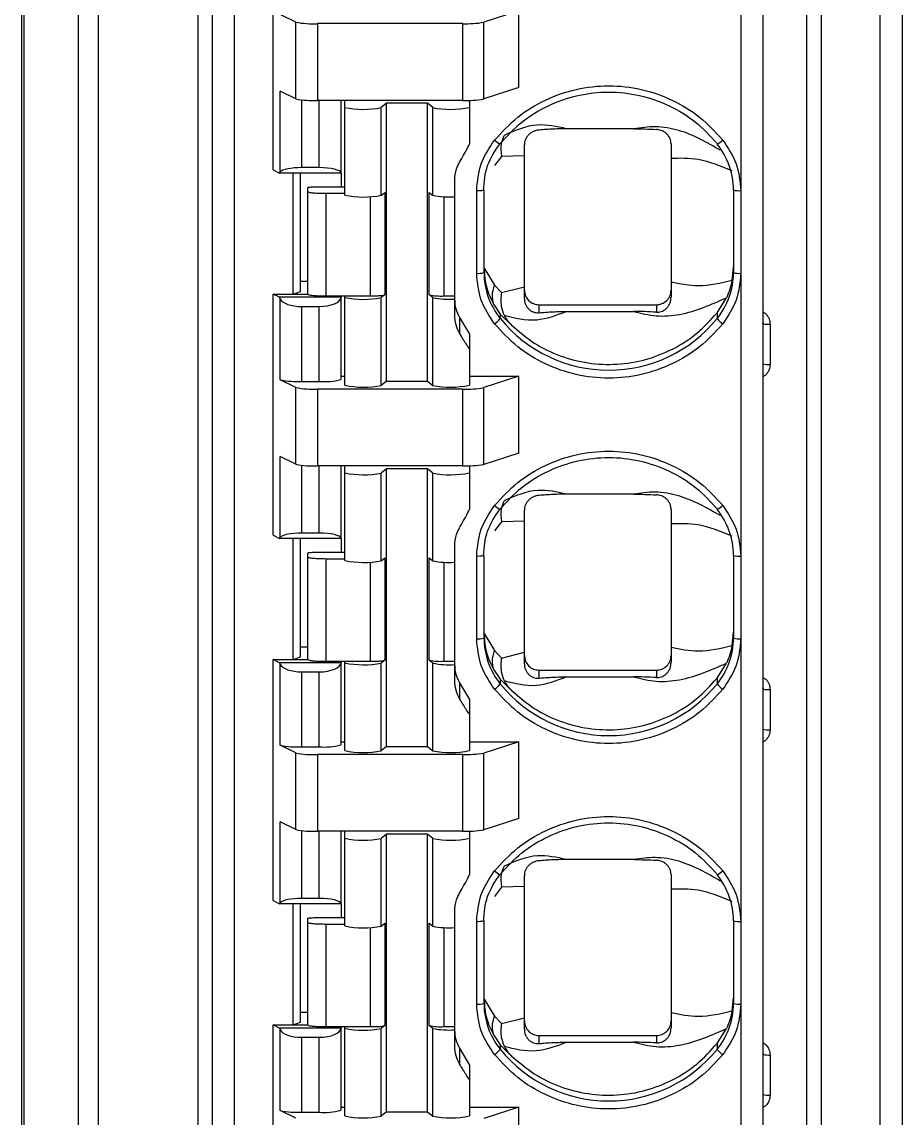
# Model space of a CAD drawing. Header units: millimetres. Extents: x 166 to 181, y 170 to 276.
# Drawn here: x 167.73 to 179.73, y 183.96 to 198.9 of the extents above; entities that cross this region are included whole.
import ezdxf

# ---------------------------------------------------------------- set-up
doc = ezdxf.new("R2010")
doc.units = ezdxf.units.MM

msp = doc.modelspace()

# ---------------------------------------------------------------- linework, layer by layer
at = {"color": 7, "linetype": 'Continuous', "lineweight": 25}
for p, q in [((167.729, 174.917), (167.729, 240.638)), ((167.757, 240.627), (167.757, 174.906)), ((170.129, 240.474), (170.129, 172.474)), ((179.729, 224.387), (179.729, 174.731)), ((178.629, 174.252), (178.629, 224.187)), ((178.429, 174.932), (178.429, 224.045)), ((170.329, 178.682), (170.329, 218.43)), ((170.629, 178.656), (170.629, 218.404)), ((177.829, 218.43), (177.829, 178.682)), ((168.77, 215.344), (168.77, 172.474)), ((168.498, 172.474), (168.498, 215.203)), ((177.529, 200.457), (177.529, 196.603)), ((171.154, 196.886), (171.154, 200.174)), ((174.504, 199.053), (174.027, 198.898)), ((174.504, 198.007), (174.504, 199.053)), ((171.463, 198.9), (171.251, 199.005)), ((171.463, 197.854), (171.463, 198.9)), ((174.027, 197.852), (174.027, 198.898)), ((171.758, 198.879), (171.758, 197.833)), ((173.738, 198.879), (171.758, 198.879)), ((173.738, 197.833), (173.738, 198.879)), ((174.504, 198.007), (174.027, 197.852)), ((171.251, 196.855), (171.251, 197.959)), ((171.463, 197.854), (171.251, 197.959)), ((173.738, 197.833), (171.758, 197.833)), ((172.079, 196.843), (172.079, 197.833)), ((172.129, 197.736), (172.129, 197.833)), ((172.129, 196.541), (172.129, 197.736)), ((172.698, 197.793), (172.627, 197.734)), ((172.627, 196.538), (172.627, 197.734)), ((173.259, 197.793), (172.698, 197.793)), ((172.698, 194.007), (172.698, 197.793)), ((173.33, 197.734), (173.259, 197.793)), ((173.259, 194.007), (173.259, 197.793)), ((173.33, 196.538), (173.33, 197.734)), ((173.829, 197.834), (173.829, 197.736)), ((173.829, 197.736), (173.829, 197.238)), ((176.072, 197.446), (175.154, 197.446)), ((174.265, 197.07), (174.173, 196.944)), ((174.579, 197.077), (174.265, 197.07)), ((174.579, 195.29), (174.579, 197.077)), ((176.579, 197.041), (176.579, 195.36)), ((171.154, 196.886), (171.242, 196.843)), ((171.242, 196.843), (171.251, 196.855)), ((172.079, 196.843), (171.242, 196.843)), ((171.429, 195.193), (171.429, 196.843)), ((171.529, 195.227), (171.529, 196.843)), ((171.779, 196.916), (171.546, 196.916)), ((172.079, 196.843), (172.079, 196.654)), ((171.729, 196.654), (172.129, 196.654)), ((173.629, 196.519), (173.629, 196.738)), ((171.629, 196.584), (171.629, 196.645)), ((171.629, 195.189), (171.629, 196.584)), ((172.129, 196.562), (171.879, 196.562)), ((171.879, 195.168), (171.879, 196.562)), ((172.627, 196.538), (172.675, 196.578)), ((172.675, 196.578), (172.675, 195.183)), ((173.282, 195.183), (173.282, 196.578)), ((173.282, 196.578), (173.33, 196.538)), ((173.629, 195.168), (173.629, 196.519)), ((173.929, 195.476), (173.929, 196.603)), ((174.029, 195.485), (174.029, 196.612)), ((177.429, 196.612), (177.429, 195.485)), ((177.529, 196.603), (177.529, 195.476)), ((174.029, 195.546), (174.029, 195.545)), ((174.029, 195.545), (174.173, 195.313)), ((177.412, 195.383), (177.429, 195.563)), ((177.529, 195.476), (177.529, 191.622)), ((171.529, 195.367), (171.629, 195.367)), ((174.173, 195.313), (174.265, 195.212)), ((171.154, 195.193), (171.429, 195.193)), ((171.154, 191.905), (171.154, 195.193)), ((171.242, 195.149), (171.154, 195.193)), ((171.429, 195.193), (171.529, 195.227)), ((171.429, 195.193), (171.629, 195.193)), ((171.879, 195.168), (172.129, 195.168)), ((172.079, 195.168), (172.079, 195.149)), ((172.129, 195.146), (172.129, 195.168)), ((172.129, 195.168), (172.476, 195.168)), ((172.675, 195.183), (172.627, 195.144)), ((173.33, 195.144), (173.282, 195.183)), ((173.481, 195.168), (173.629, 195.168)), ((173.629, 195.125), (173.629, 195.168)), ((174.265, 195.212), (174.579, 195.29)), ((171.251, 195.127), (171.242, 195.149)), ((172.079, 195.149), (171.242, 195.149)), ((171.251, 194.024), (171.251, 195.127)), ((171.546, 195.023), (171.779, 195.023)), ((171.546, 194.002), (171.546, 195.023)), ((171.779, 195.023), (171.779, 194.002)), ((172.079, 194.028), (172.079, 195.149)), ((172.129, 193.95), (172.129, 195.146)), ((172.627, 193.948), (172.627, 195.144)), ((173.33, 193.948), (173.33, 195.144)), ((173.629, 194.906), (173.629, 195.125)), ((174.161, 195.052), (174.251, 194.921)), ((174.779, 194.939), (174.779, 195.047)), ((174.779, 195.047), (176.379, 195.047)), ((176.379, 195.047), (176.379, 194.946)), ((177.206, 194.937), (177.335, 195.143)), ((173.696, 194.874), (173.696, 194.659)), ((173.696, 194.874), (173.829, 194.645)), ((174.251, 194.921), (174.251, 194.858)), ((174.251, 194.921), (174.405, 194.768)), ((175.154, 194.955), (176.072, 194.955)), ((177.206, 194.937), (177.206, 194.858)), ((177.829, 194.827), (177.836, 194.787)), ((177.929, 194.782), (177.929, 194.234)), ((173.829, 194.645), (173.829, 194.449)), ((173.829, 194.449), (173.829, 193.95)), ((171.463, 193.919), (171.251, 194.024)), ((171.546, 194.002), (171.779, 194.002)), ((172.079, 194.072), (172.129, 194.072)), ((172.698, 194.007), (172.627, 193.948)), ((172.698, 194.007), (173.259, 194.007)), ((173.259, 194.007), (173.33, 193.948)), ((173.829, 194.072), (174.504, 194.072)), ((174.504, 194.072), (174.027, 193.917)), ((174.504, 193.026), (174.504, 194.072)), ((171.463, 192.873), (171.463, 193.919)), ((173.738, 193.898), (171.758, 193.898)), ((171.758, 193.898), (171.758, 192.852)), ((173.738, 192.852), (173.738, 193.898)), ((174.027, 192.871), (174.027, 193.917)), ((171.251, 191.874), (171.251, 192.978)), ((171.463, 192.873), (171.251, 192.978)), ((174.504, 193.026), (174.027, 192.871)), ((173.738, 192.852), (171.758, 192.852)), ((172.079, 191.862), (172.079, 192.852)), ((172.129, 192.755), (172.129, 192.852)), ((172.698, 192.812), (172.627, 192.753)), ((173.259, 192.812), (172.698, 192.812)), ((172.698, 189.026), (172.698, 192.812)), ((173.33, 192.753), (173.259, 192.812)), ((173.259, 189.026), (173.259, 192.812)), ((173.829, 192.853), (173.829, 192.755)), ((172.129, 191.56), (172.129, 192.755)), ((172.627, 191.557), (172.627, 192.753)), ((173.33, 191.557), (173.33, 192.753)), ((173.829, 192.755), (173.829, 192.257)), ((176.072, 192.465), (175.154, 192.465)), ((174.265, 192.089), (174.173, 191.963)), ((174.579, 192.096), (174.265, 192.089)), ((174.579, 190.309), (174.579, 192.096)), ((176.579, 192.06), (176.579, 190.379)), ((171.154, 191.905), (171.242, 191.862)), ((171.242, 191.862), (171.251, 191.874)), ((171.779, 191.935), (171.546, 191.935)), ((172.079, 191.862), (171.242, 191.862)), ((171.429, 190.212), (171.429, 191.862)), ((171.529, 190.246), (171.529, 191.862)), ((172.079, 191.862), (172.079, 191.673)), ((173.629, 191.538), (173.629, 191.757)), ((171.629, 191.603), (171.629, 191.664)), ((171.629, 190.209), (171.629, 191.603)), ((171.729, 191.673), (172.129, 191.673)), ((172.129, 191.581), (171.879, 191.581)), ((171.879, 190.187), (171.879, 191.581)), ((172.627, 191.557), (172.675, 191.597)), ((172.675, 191.597), (172.675, 190.202)), ((173.282, 190.202), (173.282, 191.597)), ((173.282, 191.597), (173.33, 191.557)), ((173.929, 190.495), (173.929, 191.622)), ((174.029, 190.504), (174.029, 191.631)), ((177.429, 191.631), (177.429, 190.504)), ((177.529, 191.622), (177.529, 190.495)), ((173.629, 190.187), (173.629, 191.538)), ((174.029, 190.565), (174.029, 190.564)), ((174.029, 190.564), (174.173, 190.332)), ((177.412, 190.402), (177.429, 190.582)), ((171.529, 190.386), (171.629, 190.386)), ((177.529, 190.495), (177.529, 186.641)), ((171.429, 190.212), (171.529, 190.246)), ((174.173, 190.332), (174.265, 190.231)), ((174.265, 190.231), (174.579, 190.309)), ((171.154, 190.212), (171.429, 190.212)), ((171.154, 186.924), (171.154, 190.212)), ((171.242, 190.168), (171.154, 190.212)), ((171.251, 190.146), (171.242, 190.168)), ((172.079, 190.168), (171.242, 190.168)), ((171.251, 189.043), (171.251, 190.146)), ((171.429, 190.212), (171.629, 190.212)), ((171.879, 190.187), (172.129, 190.187)), ((172.079, 190.187), (172.079, 190.168)), ((172.079, 189.047), (172.079, 190.168)), ((172.129, 190.165), (172.129, 190.187)), ((172.129, 190.187), (172.476, 190.187)), ((172.129, 188.97), (172.129, 190.165)), ((172.675, 190.202), (172.627, 190.163)), ((172.627, 188.967), (172.627, 190.163)), ((173.33, 190.163), (173.282, 190.202)), ((173.33, 188.967), (173.33, 190.163)), ((173.481, 190.187), (173.629, 190.187)), ((173.629, 190.144), (173.629, 190.187)), ((173.629, 189.925), (173.629, 190.144)), ((177.206, 189.956), (177.335, 190.162)), ((171.546, 190.042), (171.779, 190.042)), ((171.546, 189.021), (171.546, 190.042)), ((171.779, 190.042), (171.779, 189.021)), ((174.161, 190.071), (174.251, 189.941)), ((174.251, 189.941), (174.251, 189.877)), ((174.251, 189.941), (174.405, 189.787)), ((174.779, 189.958), (174.779, 190.066)), ((174.779, 190.066), (176.379, 190.066)), ((175.154, 189.974), (176.072, 189.974)), ((176.379, 190.066), (176.379, 189.965)), ((177.206, 189.956), (177.206, 189.877)), ((173.696, 189.893), (173.696, 189.678)), ((173.696, 189.893), (173.829, 189.664)), ((177.829, 189.846), (177.836, 189.806)), ((177.929, 189.801), (177.929, 189.253)), ((173.829, 189.664), (173.829, 189.468)), ((173.829, 189.468), (173.829, 188.97)), ((171.463, 188.938), (171.251, 189.043)), ((172.079, 189.091), (172.129, 189.091)), ((173.829, 189.091), (174.504, 189.091)), ((174.504, 189.091), (174.027, 188.936)), ((174.504, 188.045), (174.504, 189.091)), ((171.463, 187.892), (171.463, 188.938)), ((171.546, 189.021), (171.779, 189.021)), ((171.758, 188.917), (171.758, 187.871)), ((173.738, 188.917), (171.758, 188.917)), ((172.698, 189.026), (172.627, 188.967)), ((172.698, 189.026), (173.259, 189.026)), ((173.259, 189.026), (173.33, 188.967)), ((173.738, 187.871), (173.738, 188.917)), ((174.027, 187.89), (174.027, 188.936)), ((171.251, 186.893), (171.251, 187.997)), ((171.463, 187.892), (171.251, 187.997)), ((174.504, 188.045), (174.027, 187.89)), ((173.738, 187.871), (171.758, 187.871)), ((172.079, 186.881), (172.079, 187.871)), ((172.129, 187.774), (172.129, 187.871)), ((173.829, 187.872), (173.829, 187.774)), ((172.129, 186.579), (172.129, 187.774)), ((172.698, 187.831), (172.627, 187.772)), ((172.627, 186.576), (172.627, 187.772)), ((173.259, 187.831), (172.698, 187.831)), ((172.698, 184.045), (172.698, 187.831)), ((173.33, 187.772), (173.259, 187.831)), ((173.259, 184.045), (173.259, 187.831)), ((173.33, 186.576), (173.33, 187.772)), ((173.829, 187.774), (173.829, 187.276)), ((176.072, 187.484), (175.154, 187.484)), ((174.265, 187.108), (174.173, 186.982)), ((174.579, 187.115), (174.265, 187.108)), ((174.579, 185.328), (174.579, 187.115)), ((171.779, 186.954), (171.546, 186.954)), ((176.579, 187.079), (176.579, 185.398)), ((171.154, 186.924), (171.242, 186.881)), ((171.242, 186.881), (171.251, 186.893)), ((172.079, 186.881), (171.242, 186.881)), ((171.429, 185.231), (171.429, 186.881)), ((171.529, 185.266), (171.529, 186.881)), ((172.079, 186.881), (172.079, 186.692)), ((171.629, 186.622), (171.629, 186.683)), ((171.729, 186.692), (172.129, 186.692)), ((173.629, 186.557), (173.629, 186.776)), ((173.929, 185.514), (173.929, 186.641)), ((174.029, 185.523), (174.029, 186.65)), ((177.429, 186.65), (177.429, 185.523)), ((177.529, 186.641), (177.529, 185.514)), ((171.629, 185.228), (171.629, 186.622)), ((171.879, 185.206), (171.879, 186.6)), ((172.129, 186.6), (171.879, 186.6)), ((172.627, 186.576), (172.675, 186.616)), ((172.675, 186.616), (172.675, 185.221)), ((173.282, 185.221), (173.282, 186.616)), ((173.282, 186.616), (173.33, 186.576)), ((173.629, 185.206), (173.629, 186.557)), ((177.412, 185.421), (177.429, 185.601)), ((174.029, 185.584), (174.029, 185.583)), ((174.029, 185.583), (174.173, 185.351)), ((177.529, 185.514), (177.529, 181.66)), ((171.529, 185.405), (171.629, 185.405)), ((174.173, 185.351), (174.265, 185.25)), ((174.265, 185.25), (174.579, 185.328)), ((171.154, 185.231), (171.429, 185.231)), ((171.154, 181.943), (171.154, 185.231)), ((171.242, 185.187), (171.154, 185.231)), ((171.251, 185.165), (171.242, 185.187)), ((172.079, 185.187), (171.242, 185.187)), ((171.251, 184.062), (171.251, 185.165)), ((171.429, 185.231), (171.529, 185.266)), ((171.429, 185.231), (171.629, 185.231)), ((171.879, 185.206), (172.129, 185.206)), ((172.079, 185.206), (172.079, 185.187)), ((172.079, 184.066), (172.079, 185.187)), ((172.129, 185.184), (172.129, 185.206)), ((172.129, 185.206), (172.476, 185.206)), ((172.129, 183.989), (172.129, 185.184)), ((172.675, 185.221), (172.627, 185.182)), ((172.627, 183.986), (172.627, 185.182)), ((173.33, 185.182), (173.282, 185.221)), ((173.33, 183.986), (173.33, 185.182)), ((173.481, 185.206), (173.629, 185.206)), ((173.629, 185.163), (173.629, 185.206)), ((173.629, 184.944), (173.629, 185.163)), ((177.206, 184.975), (177.335, 185.181)), ((171.546, 185.061), (171.779, 185.061)), ((171.546, 184.04), (171.546, 185.061)), ((171.779, 185.061), (171.779, 184.04)), ((174.161, 185.09), (174.251, 184.96)), ((174.779, 184.977), (174.779, 185.085)), ((174.779, 185.085), (176.379, 185.085)), ((175.154, 184.993), (176.072, 184.993)), ((176.379, 185.085), (176.379, 184.984)), ((173.696, 184.912), (173.829, 184.683)), ((173.696, 184.912), (173.696, 184.697)), ((174.251, 184.96), (174.251, 184.896)), ((174.251, 184.96), (174.405, 184.806)), ((177.206, 184.975), (177.206, 184.896)), ((177.829, 184.865), (177.836, 184.825)), ((177.929, 184.82), (177.929, 184.272)), ((173.829, 184.683), (173.829, 184.487)), ((173.829, 184.487), (173.829, 183.989)), ((172.079, 184.11), (172.129, 184.11)), ((173.829, 184.11), (174.504, 184.11)), ((174.504, 184.11), (174.027, 183.955)), ((174.504, 183.064), (174.504, 184.11)), ((171.463, 183.957), (171.251, 184.062)), ((171.546, 184.04), (171.779, 184.04)), ((172.698, 184.045), (172.627, 183.986)), ((172.698, 184.045), (173.259, 184.045)), ((173.259, 184.045), (173.33, 183.986))]:
    msp.add_line(p, q, dxfattribs=at)
at = {"color": 8, "linetype": 'Continuous', "lineweight": 25}
for p, q in [((178.432, 175.843), (178.432, 224.187)), ((179.429, 174.704), (179.429, 224.187)), ((171.546, 196.916), (171.546, 197.84)), ((171.779, 197.833), (171.779, 196.916)), ((172.476, 196.521), (172.476, 195.168)), ((173.481, 196.521), (173.481, 195.168)), ((171.546, 191.935), (171.546, 192.859)), ((171.779, 192.852), (171.779, 191.935)), ((172.476, 191.54), (172.476, 190.187)), ((173.481, 191.54), (173.481, 190.187)), ((171.546, 186.954), (171.546, 187.878)), ((171.779, 187.871), (171.779, 186.954)), ((172.476, 186.559), (172.476, 185.206)), ((173.481, 186.559), (173.481, 185.206))]:
    msp.add_line(p, q, dxfattribs=at)
at = {"color": 7, "linetype": 'Continuous', "lineweight": 25, "flags": 128}
for points in [[(177.213, 197.239), (177.212, 197.239), (177.208, 197.237), (177.206, 197.238)], [(174.022, 196.608), (174.027, 196.61), (174.029, 196.612)], [(177.836, 194.787), (177.831, 194.789), (177.829, 194.79)], [(177.213, 192.258), (177.212, 192.258), (177.208, 192.256), (177.206, 192.257)], [(174.022, 191.627), (174.027, 191.629), (174.029, 191.631)], [(177.836, 189.806), (177.831, 189.808), (177.829, 189.809)], [(177.213, 187.277), (177.212, 187.277), (177.208, 187.275), (177.206, 187.276)], [(174.022, 186.646), (174.027, 186.648), (174.029, 186.65)], [(177.836, 184.825), (177.831, 184.827), (177.829, 184.828)]]:
    msp.add_lwpolyline(points, dxfattribs=at)
at = {"color": 7, "linetype": 'Continuous', "lineweight": 25}
for centre, radius, start, end in [((171.701, 200.125), 1.248, 259.0005, 272.6347), ((173.787, 200.318), 1.44, 268.0391, 279.6128), ((171.701, 199.079), 1.248, 259.0005, 272.634), ((173.787, 199.272), 1.44, 268.0402, 279.6118), ((172.384, 198.965), 1.255, 258.2826, 281.1938), ((173.574, 198.965), 1.255, 258.8062, 281.7174), ((176.435, 196.611), 0.994, 0.0126, 39.0672), ((172.384, 197.77), 1.255, 258.283, 281.1938), ((173.55, 197.638), 1.121, 258.6813, 274.0093), ((177.504, 196.896), 0.294, 255.2054, 274.8328), ((173.953, 195.769), 0.294, 265.1684, 284.7956), ((175.023, 195.485), 0.994, 180.0126, 219.0672), ((176.435, 195.485), 0.994, 320.9328, 359.9874), ((177.504, 195.769), 0.294, 255.2044, 274.8317), ((173.439, 195.898), 0.732, 257.6798, 273.345), ((172.384, 196.375), 1.255, 258.283, 281.1938), ((173.55, 196.243), 1.121, 258.6813, 274.0093), ((174.125, 195.123), 0.497, 180.0059, 210.1035), ((173.909, 195.153), 0.451, 305.8066, 319.2412), ((175.729, 196.059), 1.904, 219.1012, 320.8988), ((177.548, 195.153), 0.451, 220.7587, 234.1935), ((177.904, 194.527), 0.294, 255.2044, 274.8316), ((171.489, 195.249), 1.248, 259.001, 272.6334), ((171.853, 194.882), 0.883, 265.1667, 284.7958), ((171.701, 195.144), 1.248, 258.9995, 272.6349), ((172.384, 195.179), 1.255, 258.2821, 281.1943), ((173.574, 195.179), 1.255, 258.8057, 281.7179), ((173.787, 195.337), 1.44, 268.0397, 279.6123), ((171.701, 194.098), 1.248, 259.001, 272.6334), ((173.787, 194.291), 1.44, 268.0395, 279.6132), ((172.384, 193.984), 1.255, 258.2826, 281.1942), ((173.574, 193.984), 1.255, 258.8058, 281.7174), ((176.435, 191.63), 0.994, 0.0127, 39.0673), ((177.504, 191.915), 0.294, 255.2044, 274.8317), ((172.384, 192.789), 1.255, 258.283, 281.1938), ((173.55, 192.657), 1.122, 258.6817, 274.0088), ((173.953, 190.788), 0.294, 265.1669, 284.7928), ((175.023, 190.504), 0.994, 180.0127, 219.0673), ((176.435, 190.504), 0.994, 320.9327, 359.9873), ((177.504, 190.788), 0.294, 255.2072, 274.8331), ((172.384, 191.394), 1.255, 258.2822, 281.1938), ((173.439, 190.918), 0.732, 257.6819, 273.3439), ((173.55, 191.262), 1.122, 258.6817, 274.0095), ((174.125, 190.142), 0.497, 180.0059, 210.1037), ((173.909, 190.172), 0.451, 305.8056, 319.2408), ((175.729, 191.078), 1.904, 219.1012, 320.8988), ((177.548, 190.172), 0.451, 220.759, 234.1946), ((177.904, 189.546), 0.294, 255.2072, 274.833), ((171.489, 190.267), 1.248, 258.999, 272.6354), ((171.853, 189.901), 0.883, 265.1656, 284.797), ((171.701, 190.163), 1.248, 258.999, 272.6354), ((172.384, 190.198), 1.255, 258.2821, 281.1947), ((173.574, 190.198), 1.255, 258.8053, 281.7179), ((173.787, 190.356), 1.44, 268.0382, 279.6137), ((171.701, 189.117), 1.248, 259.0019, 272.6326), ((173.787, 189.311), 1.441, 268.0421, 279.6098), ((172.384, 189.003), 1.255, 258.283, 281.1938), ((173.574, 189.003), 1.255, 258.8062, 281.717), ((176.435, 186.649), 0.994, 0.0127, 39.0673), ((177.504, 186.934), 0.294, 255.2036, 274.8324), ((172.384, 187.808), 1.255, 258.2838, 281.193), ((173.55, 187.676), 1.122, 258.6817, 274.0095), ((173.953, 185.807), 0.294, 265.1669, 284.7928), ((175.023, 185.523), 0.994, 180.0128, 219.0672), ((176.435, 185.523), 0.994, 320.9328, 359.9872), ((177.504, 185.807), 0.294, 255.2072, 274.8331), ((172.384, 186.413), 1.255, 258.2821, 281.1947), ((173.439, 185.937), 0.732, 257.6819, 273.3439), ((173.55, 186.281), 1.121, 258.6808, 274.009), ((174.125, 185.161), 0.497, 180.0059, 210.1037), ((173.909, 185.191), 0.451, 305.8069, 319.2395), ((175.729, 186.097), 1.904, 219.1012, 320.8988), ((177.548, 185.191), 0.451, 220.7604, 234.1932), ((177.904, 184.565), 0.294, 255.1983, 274.8378), ((171.489, 185.286), 1.248, 258.999, 272.6354), ((171.853, 184.92), 0.883, 265.1656, 284.797), ((172.384, 185.217), 1.255, 258.2821, 281.1947), ((173.574, 185.217), 1.255, 258.8053, 281.7179)]:
    msp.add_arc(centre, radius, start, end, dxfattribs=at)
at = {"color": 8, "linetype": 'Continuous', "lineweight": 25}
for centre, radius, start, end in [((174.598, 197.797), 0.66, 229.9774, 237.6564), ((176.86, 197.797), 0.66, 302.3436, 310.0225), ((173.947, 197.088), 0.485, 267.8766, 278.8768), ((177.91, 195.262), 0.481, 261.1276, 272.1856), ((174.598, 192.817), 0.661, 229.9825, 237.6513), ((176.859, 192.817), 0.661, 302.3488, 310.0174), ((173.947, 192.107), 0.485, 267.8795, 278.8739), ((177.911, 190.292), 0.492, 261.2532, 272.0623), ((174.598, 187.835), 0.66, 229.9765, 237.6553), ((176.86, 187.835), 0.66, 302.3447, 310.0234), ((173.947, 187.126), 0.485, 267.8772, 278.8785), ((177.911, 185.311), 0.492, 261.2532, 272.0623)]:
    msp.add_arc(centre, radius, start, end, dxfattribs=at)
at = {"color": 7, "linetype": 'Continuous', "lineweight": 25}
for centre, major_axis, ratio, start_param, end_param in [((173.579, 196.807), (0.25, 0.432), 0.021882, 5.161418, 6.245374), ((171.546, 196.843), (0.3, 0), 0.244909, 1.570796, 2.96706), ((171.779, 196.843), (0.3, 0), 0.244909, 0, 1.570796), ((171.546, 195.149), (0.3, 0), 0.419221, 3.316126, 4.712389), ((171.779, 195.149), (0.3, 0), 0.419221, 4.712389, 6.283185), ((173.579, 191.826), (0.25, 0.432), 0.021882, 5.161418, 6.245374), ((171.546, 191.862), (0.3, 0), 0.244909, 1.570796, 2.96706), ((171.779, 191.862), (0.3, 0), 0.244909, 0, 1.570796), ((171.546, 190.168), (0.3, 0), 0.419221, 3.316126, 4.712389), ((171.779, 190.168), (0.3, 0), 0.419221, 4.712389, 6.283185), ((173.579, 186.845), (0.25, 0.432), 0.021882, 5.161418, 6.245374), ((171.546, 186.881), (0.3, 0), 0.244909, 1.570796, 2.96706), ((171.779, 186.881), (0.3, 0), 0.244909, 0, 1.570796), ((171.546, 185.187), (0.3, 0), 0.419221, 3.316126, 4.712389), ((171.779, 185.187), (0.3, 0), 0.419221, 4.712389, 6.283185)]:
    msp.add_ellipse(centre, major_axis=major_axis, ratio=ratio, start_param=start_param, end_param=end_param, dxfattribs=at)
for points, knots in [([(174.173, 197.292), (174.274, 197.401), (174.475, 197.62), (174.861, 197.851), (175.283, 198), (175.729, 198.048), (176.175, 198), (176.596, 197.851), (176.982, 197.62), (177.184, 197.401), (177.284, 197.292)], [0, 0, 0, 0, 0.125038, 0.249996, 0.374921, 0.499998, 0.624923, 0.75, 0.874885, 1, 1, 1, 1]), ([(174.244, 197.24), (174.34, 197.344), (174.533, 197.552), (174.9, 197.774), (175.303, 197.914), (175.729, 197.962), (176.154, 197.914), (176.557, 197.774), (176.925, 197.552), (177.117, 197.344), (177.213, 197.24)], [0, 0, 0, 0, 0.125, 0.25, 0.375, 0.5, 0.625, 0.75, 0.875, 1, 1, 1, 1]), ([(175.154, 197.446), (175.019, 197.475), (174.721, 197.541), (174.45, 197.421), (174.302, 197.356)], [0, 0, 0, 0, 0.4544786, 1, 1, 1, 1]), ([(174.779, 197.429), (174.766, 197.428), (174.742, 197.424), (174.704, 197.411), (174.668, 197.391), (174.637, 197.365), (174.612, 197.335), (174.593, 197.301), (174.581, 197.263), (174.579, 197.239), (174.579, 197.226)], [0, 0, 0, 0, 0.147647, 0.282265, 0.406936, 0.525543, 0.635749, 0.749822, 0.870466, 1, 1, 1, 1]), ([(175.154, 197.446), (175.124, 197.446), (175.062, 197.445), (174.928, 197.44), (174.841, 197.434), (174.779, 197.429)], [0, 0, 0, 0, 0.206676, 0.436281, 1, 1, 1, 1]), ([(176.072, 197.446), (176.121, 197.445), (176.23, 197.444), (176.326, 197.439), (176.379, 197.437)], [0, 0, 0, 0, 0.444321, 1, 1, 1, 1]), ([(176.579, 197.242), (176.578, 197.257), (176.575, 197.287), (176.558, 197.329), (176.535, 197.362), (176.508, 197.389), (176.477, 197.41), (176.444, 197.424), (176.41, 197.434), (176.389, 197.436), (176.379, 197.437)], [0, 0, 0, 0, 0.170501, 0.321804, 0.454666, 0.570212, 0.681117, 0.787254, 0.892293, 1, 1, 1, 1]), ([(173.929, 196.603), (173.94, 196.728), (173.962, 196.979), (174.103, 197.187), (174.173, 197.292)], [0, 0, 0, 0, 0.5, 1, 1, 1, 1]), ([(174.302, 197.356), (174.287, 197.319), (174.251, 197.234), (174.26, 197.13), (174.265, 197.07)], [0, 0, 0, 0, 0.426275, 1, 1, 1, 1]), ([(177.284, 197.292), (177.355, 197.187), (177.495, 196.979), (177.518, 196.728), (177.529, 196.603)], [0, 0, 0, 0, 0.5, 1, 1, 1, 1]), ([(174.021, 196.608), (174.031, 196.723), (174.051, 196.953), (174.18, 197.144), (174.244, 197.24)], [0, 0, 0, 0, 0.499883, 1, 1, 1, 1]), ([(174.579, 197.077), (174.579, 197.102), (174.579, 197.155), (174.579, 197.202), (174.579, 197.226)], [0, 0, 0, 0, 0.4839432, 1, 1, 1, 1]), ([(176.579, 197.242), (176.579, 197.21), (176.579, 197.148), (176.579, 197.076), (176.579, 197.041)], [0, 0, 0, 0, 0.513037, 1, 1, 1, 1]), ([(173.629, 196.738), (173.633, 196.793), (173.641, 196.881), (173.681, 196.959), (173.696, 196.989)], [0, 0, 0, 0, 0.617968, 1, 1, 1, 1]), ([(177.412, 196.873), (177.258, 196.937), (176.983, 197.051), (176.702, 197.044), (176.579, 197.041)], [0, 0, 0, 0, 0.560504, 1, 1, 1, 1]), ([(171.629, 196.645), (171.63, 196.646), (171.633, 196.649), (171.656, 196.651), (171.689, 196.654), (171.716, 196.654), (171.729, 196.654)], [0, 0, 0, 0, 0.24997, 0.499983, 0.750003, 1, 1, 1, 1]), ([(171.879, 196.562), (171.846, 196.563), (171.78, 196.563), (171.698, 196.568), (171.64, 196.576), (171.632, 196.581), (171.629, 196.584)], [0, 0, 0, 0, 0.249996, 0.499993, 0.75, 1, 1, 1, 1]), ([(174.173, 194.787), (174.103, 194.891), (173.962, 195.1), (173.94, 195.351), (173.929, 195.476)], [0, 0, 0, 0, 0.500001, 1, 1, 1, 1]), ([(174.029, 195.545), (174.035, 195.453), (174.048, 195.28), (174.124, 195.125), (174.161, 195.052)], [0, 0, 0, 0, 0.527314, 1, 1, 1, 1]), ([(177.529, 195.476), (177.518, 195.351), (177.495, 195.1), (177.355, 194.891), (177.284, 194.787)], [0, 0, 0, 0, 0.499999, 1, 1, 1, 1]), ([(174.161, 195.052), (174.151, 195.093), (174.131, 195.174), (174.159, 195.266), (174.173, 195.313)], [0, 0, 0, 0, 0.500008, 1, 1, 1, 1]), ([(176.579, 195.36), (176.702, 195.335), (176.983, 195.28), (177.258, 195.346), (177.412, 195.383)], [0, 0, 0, 0, 0.440499, 1, 1, 1, 1]), ([(176.579, 195.36), (176.579, 195.325), (176.579, 195.252), (176.579, 195.184), (176.579, 195.15)], [0, 0, 0, 0, 0.486964, 1, 1, 1, 1]), ([(177.412, 195.383), (177.403, 195.342), (177.385, 195.26), (177.351, 195.182), (177.335, 195.143)], [0, 0, 0, 0, 0.512136, 1, 1, 1, 1]), ([(171.629, 195.189), (171.632, 195.187), (171.64, 195.181), (171.698, 195.174), (171.78, 195.169), (171.846, 195.168), (171.879, 195.168)], [0, 0, 0, 0, 0.25, 0.500006, 0.750004, 1, 1, 1, 1]), ([(172.476, 195.168), (172.501, 195.168), (172.55, 195.168), (172.613, 195.172), (172.66, 195.177), (172.67, 195.181), (172.675, 195.183)], [0, 0, 0, 0, 0.250001, 0.500008, 0.750001, 1, 1, 1, 1]), ([(174.265, 195.212), (174.26, 195.149), (174.251, 195.039), (174.287, 194.944), (174.302, 194.904)], [0, 0, 0, 0, 0.573713, 1, 1, 1, 1]), ([(174.579, 195.134), (174.579, 195.16), (174.579, 195.21), (174.579, 195.264), (174.579, 195.29)], [0, 0, 0, 0, 0.516068, 1, 1, 1, 1]), ([(174.579, 195.246), (174.582, 195.22), (174.588, 195.168), (174.634, 195.102), (174.7, 195.056), (174.752, 195.05), (174.779, 195.047)], [0, 0, 0, 0, 0.250002, 0.500001, 0.75, 1, 1, 1, 1]), ([(176.379, 195.047), (176.405, 195.05), (176.457, 195.056), (176.523, 195.102), (176.57, 195.168), (176.576, 195.22), (176.579, 195.246)], [0, 0, 0, 0, 0.25, 0.499999, 0.749998, 1, 1, 1, 1]), ([(174.579, 195.134), (174.579, 195.12), (174.581, 195.093), (174.593, 195.054), (174.612, 195.019), (174.637, 194.988), (174.668, 194.964), (174.704, 194.947), (174.742, 194.938), (174.766, 194.938), (174.779, 194.939)], [0, 0, 0, 0, 0.129525, 0.250178, 0.364245, 0.474454, 0.593079, 0.71775, 0.852361, 1, 1, 1, 1]), ([(176.072, 194.955), (176.173, 194.93), (176.377, 194.879), (176.833, 194.918), (177.129, 195.051), (177.335, 195.143)], [0, 0, 0, 0, 0.2292296, 0.4666362, 1, 1, 1, 1]), ([(176.379, 194.946), (176.389, 194.946), (176.41, 194.946), (176.444, 194.954), (176.477, 194.968), (176.508, 194.989), (176.535, 195.018), (176.558, 195.054), (176.575, 195.099), (176.578, 195.132), (176.579, 195.15)], [0, 0, 0, 0, 0.107638, 0.21259, 0.31862, 0.429392, 0.545021, 0.677981, 0.829384, 1, 1, 1, 1]), ([(173.696, 194.659), (173.677, 194.696), (173.638, 194.772), (173.632, 194.86), (173.629, 194.906)], [0, 0, 0, 0, 0.482085, 1, 1, 1, 1]), ([(174.302, 194.904), (174.448, 194.866), (174.719, 194.796), (175.016, 194.905), (175.154, 194.955)], [0, 0, 0, 0, 0.537863, 1, 1, 1, 1]), ([(174.302, 194.904), (174.314, 194.882), (174.341, 194.834), (174.382, 194.792), (174.406, 194.768)], [0, 0, 0, 0, 0.438574, 1, 1, 1, 1]), ([(174.405, 194.768), (174.505, 194.683), (174.705, 194.511), (175.064, 194.34), (175.448, 194.241), (175.844, 194.224), (176.236, 194.288), (176.604, 194.432), (176.94, 194.646), (177.118, 194.84), (177.206, 194.937)], [0, 0, 0, 0, 0.125, 0.25, 0.375, 0.5, 0.625, 0.75, 0.875, 1, 1, 1, 1]), ([(174.779, 194.939), (174.841, 194.943), (174.928, 194.95), (175.062, 194.955), (175.124, 194.955), (175.154, 194.955)], [0, 0, 0, 0, 0.5637149, 0.7933267, 1, 1, 1, 1]), ([(176.379, 194.946), (176.326, 194.949), (176.23, 194.954), (176.121, 194.955), (176.072, 194.955)], [0, 0, 0, 0, 0.555687, 1, 1, 1, 1]), ([(177.284, 194.787), (177.184, 194.678), (176.982, 194.459), (176.597, 194.228), (176.175, 194.079), (175.729, 194.031), (175.283, 194.079), (174.861, 194.228), (174.475, 194.459), (174.274, 194.678), (174.173, 194.787)], [0, 0, 0, 0, 0.125038, 0.249996, 0.374921, 0.499998, 0.624923, 0.75, 0.874885, 1, 1, 1, 1]), ([(173.829, 194.449), (173.828, 194.448), (173.827, 194.448), (173.814, 194.466), (173.773, 194.53), (173.726, 194.607), (173.696, 194.659)], [0, 0, 0, 0, 0.10235, 0.212856, 0.476862, 1, 1, 1, 1]), ([(174.173, 192.311), (174.274, 192.42), (174.475, 192.639), (174.861, 192.87), (175.283, 193.019), (175.729, 193.067), (176.175, 193.019), (176.596, 192.87), (176.982, 192.639), (177.184, 192.42), (177.284, 192.311)], [0, 0, 0, 0, 0.125038, 0.249996, 0.374921, 0.499998, 0.624923, 0.75, 0.874885, 1, 1, 1, 1]), ([(174.244, 192.259), (174.34, 192.363), (174.533, 192.571), (174.9, 192.793), (175.303, 192.933), (175.729, 192.981), (176.154, 192.933), (176.557, 192.793), (176.925, 192.571), (177.117, 192.363), (177.213, 192.259)], [0, 0, 0, 0, 0.1249997, 0.2499998, 0.375, 0.5, 0.6250001, 0.7500001, 0.8750003, 1, 1, 1, 1]), ([(175.154, 192.465), (175.022, 192.494), (174.725, 192.56), (174.453, 192.441), (174.302, 192.375)], [0, 0, 0, 0, 0.445554, 1, 1, 1, 1]), ([(175.154, 192.465), (175.124, 192.465), (175.062, 192.464), (174.928, 192.459), (174.841, 192.453), (174.779, 192.448)], [0, 0, 0, 0, 0.2066735, 0.4362805, 1, 1, 1, 1]), ([(176.072, 192.465), (176.121, 192.464), (176.23, 192.463), (176.326, 192.458), (176.379, 192.456)], [0, 0, 0, 0, 0.444314, 1, 1, 1, 1]), ([(174.302, 192.375), (174.287, 192.338), (174.251, 192.253), (174.26, 192.149), (174.265, 192.089)], [0, 0, 0, 0, 0.426273, 1, 1, 1, 1]), ([(174.779, 192.448), (174.766, 192.447), (174.742, 192.443), (174.704, 192.43), (174.668, 192.41), (174.637, 192.384), (174.612, 192.354), (174.593, 192.32), (174.581, 192.282), (174.579, 192.258), (174.579, 192.245)], [0, 0, 0, 0, 0.147661, 0.282279, 0.406942, 0.525552, 0.635759, 0.749832, 0.870477, 1, 1, 1, 1]), ([(176.579, 192.261), (176.578, 192.276), (176.575, 192.306), (176.558, 192.348), (176.535, 192.381), (176.508, 192.408), (176.477, 192.429), (176.444, 192.443), (176.41, 192.453), (176.389, 192.455), (176.379, 192.456)], [0, 0, 0, 0, 0.170503, 0.3218, 0.454669, 0.570212, 0.681119, 0.787258, 0.892291, 1, 1, 1, 1]), ([(173.929, 191.622), (173.94, 191.747), (173.962, 191.998), (174.103, 192.206), (174.173, 192.311)], [0, 0, 0, 0, 0.5000005, 1, 1, 1, 1]), ([(174.021, 191.627), (174.031, 191.742), (174.051, 191.972), (174.18, 192.163), (174.244, 192.259)], [0, 0, 0, 0, 0.499883, 1, 1, 1, 1]), ([(174.579, 192.096), (174.579, 192.121), (174.579, 192.174), (174.579, 192.221), (174.579, 192.245)], [0, 0, 0, 0, 0.4839432, 1, 1, 1, 1]), ([(176.579, 192.261), (176.579, 192.229), (176.579, 192.167), (176.579, 192.095), (176.579, 192.06)], [0, 0, 0, 0, 0.513037, 1, 1, 1, 1]), ([(177.284, 192.311), (177.355, 192.206), (177.495, 191.998), (177.518, 191.747), (177.529, 191.622)], [0, 0, 0, 0, 0.499999, 1, 1, 1, 1]), ([(177.412, 191.892), (177.258, 191.956), (176.983, 192.07), (176.702, 192.063), (176.579, 192.06)], [0, 0, 0, 0, 0.560932, 1, 1, 1, 1]), ([(173.629, 191.757), (173.633, 191.812), (173.641, 191.9), (173.681, 191.978), (173.696, 192.008)], [0, 0, 0, 0, 0.617968, 1, 1, 1, 1]), ([(171.629, 191.664), (171.63, 191.665), (171.633, 191.668), (171.656, 191.671), (171.689, 191.673), (171.716, 191.673), (171.729, 191.673)], [0, 0, 0, 0, 0.250011, 0.499981, 0.749998, 1, 1, 1, 1]), ([(171.879, 191.581), (171.846, 191.582), (171.78, 191.582), (171.698, 191.587), (171.64, 191.595), (171.632, 191.6), (171.629, 191.603)], [0, 0, 0, 0, 0.250002, 0.500003, 0.749997, 1, 1, 1, 1]), ([(174.029, 190.564), (174.035, 190.472), (174.048, 190.299), (174.124, 190.144), (174.161, 190.071)], [0, 0, 0, 0, 0.52731, 1, 1, 1, 1]), ([(174.173, 189.806), (174.103, 189.91), (173.962, 190.119), (173.94, 190.37), (173.929, 190.495)], [0, 0, 0, 0, 0.499999, 1, 1, 1, 1]), ([(176.579, 190.379), (176.702, 190.354), (176.983, 190.299), (177.258, 190.365), (177.412, 190.402)], [0, 0, 0, 0, 0.440511, 1, 1, 1, 1]), ([(176.579, 190.379), (176.579, 190.344), (176.579, 190.271), (176.579, 190.203), (176.579, 190.169)], [0, 0, 0, 0, 0.486969, 1, 1, 1, 1]), ([(177.529, 190.495), (177.518, 190.37), (177.495, 190.119), (177.355, 189.91), (177.284, 189.806)], [0, 0, 0, 0, 0.500001, 1, 1, 1, 1]), ([(177.412, 190.402), (177.403, 190.361), (177.385, 190.279), (177.351, 190.201), (177.335, 190.162)], [0, 0, 0, 0, 0.512129, 1, 1, 1, 1]), ([(174.161, 190.071), (174.151, 190.112), (174.131, 190.193), (174.159, 190.286), (174.173, 190.332)], [0, 0, 0, 0, 0.4999972, 1, 1, 1, 1]), ([(174.265, 190.231), (174.26, 190.168), (174.251, 190.058), (174.287, 189.963), (174.302, 189.923)], [0, 0, 0, 0, 0.57371, 1, 1, 1, 1]), ([(174.579, 190.153), (174.579, 190.179), (174.579, 190.229), (174.579, 190.283), (174.579, 190.309)], [0, 0, 0, 0, 0.516039, 1, 1, 1, 1]), ([(174.579, 190.265), (174.582, 190.239), (174.588, 190.187), (174.634, 190.121), (174.7, 190.075), (174.752, 190.069), (174.779, 190.066)], [0, 0, 0, 0, 0.249999, 0.499998, 0.750001, 1, 1, 1, 1]), ([(176.379, 190.066), (176.405, 190.069), (176.457, 190.075), (176.523, 190.121), (176.57, 190.187), (176.576, 190.239), (176.579, 190.265)], [0, 0, 0, 0, 0.25, 0.500001, 0.750001, 1, 1, 1, 1]), ([(171.629, 190.209), (171.632, 190.206), (171.64, 190.2), (171.698, 190.193), (171.78, 190.188), (171.846, 190.187), (171.879, 190.187)], [0, 0, 0, 0, 0.250004, 0.499997, 0.749998, 1, 1, 1, 1]), ([(172.476, 190.187), (172.501, 190.187), (172.55, 190.187), (172.613, 190.191), (172.66, 190.196), (172.67, 190.2), (172.675, 190.202)], [0, 0, 0, 0, 0.250001, 0.500008, 0.750002, 1, 1, 1, 1]), ([(174.579, 190.153), (174.579, 190.139), (174.581, 190.112), (174.593, 190.073), (174.612, 190.038), (174.637, 190.007), (174.668, 189.983), (174.704, 189.966), (174.742, 189.957), (174.766, 189.957), (174.779, 189.958)], [0, 0, 0, 0, 0.129531, 0.250182, 0.364254, 0.474464, 0.593085, 0.717752, 0.852363, 1, 1, 1, 1]), ([(176.072, 189.974), (176.172, 189.949), (176.377, 189.898), (176.832, 189.937), (177.129, 190.07), (177.335, 190.162)], [0, 0, 0, 0, 0.228299, 0.465955, 1, 1, 1, 1]), ([(176.379, 189.965), (176.389, 189.965), (176.41, 189.965), (176.444, 189.973), (176.477, 189.987), (176.508, 190.008), (176.535, 190.037), (176.558, 190.073), (176.575, 190.118), (176.578, 190.151), (176.579, 190.169)], [0, 0, 0, 0, 0.107645, 0.212595, 0.318622, 0.429395, 0.545018, 0.677979, 0.829374, 1, 1, 1, 1]), ([(173.696, 189.678), (173.677, 189.715), (173.638, 189.791), (173.632, 189.879), (173.629, 189.925)], [0, 0, 0, 0, 0.482072, 1, 1, 1, 1]), ([(174.302, 189.923), (174.447, 189.885), (174.718, 189.815), (175.016, 189.924), (175.154, 189.974)], [0, 0, 0, 0, 0.535051, 1, 1, 1, 1]), ([(174.405, 189.787), (174.505, 189.702), (174.705, 189.53), (175.064, 189.359), (175.448, 189.26), (175.844, 189.243), (176.236, 189.307), (176.604, 189.451), (176.94, 189.665), (177.118, 189.859), (177.206, 189.956)], [0, 0, 0, 0, 0.125, 0.25, 0.375, 0.5, 0.625, 0.75, 0.875, 1, 1, 1, 1]), ([(174.779, 189.958), (174.841, 189.962), (174.928, 189.969), (175.062, 189.974), (175.124, 189.974), (175.154, 189.974)], [0, 0, 0, 0, 0.563713, 0.793325, 1, 1, 1, 1]), ([(176.379, 189.965), (176.326, 189.968), (176.23, 189.973), (176.121, 189.974), (176.072, 189.974)], [0, 0, 0, 0, 0.555682, 1, 1, 1, 1]), ([(177.284, 189.806), (177.184, 189.697), (176.982, 189.478), (176.597, 189.247), (176.175, 189.098), (175.729, 189.05), (175.283, 189.098), (174.861, 189.247), (174.475, 189.478), (174.274, 189.697), (174.173, 189.806)], [0, 0, 0, 0, 0.125039, 0.249996, 0.374921, 0.499998, 0.624923, 0.75, 0.874885, 1, 1, 1, 1]), ([(174.302, 189.923), (174.314, 189.901), (174.341, 189.853), (174.382, 189.811), (174.406, 189.787)], [0, 0, 0, 0, 0.438568, 1, 1, 1, 1]), ([(173.829, 189.468), (173.828, 189.468), (173.827, 189.467), (173.814, 189.485), (173.773, 189.549), (173.726, 189.626), (173.696, 189.678)], [0, 0, 0, 0, 0.10235, 0.212857, 0.476859, 1, 1, 1, 1]), ([(174.173, 187.33), (174.274, 187.439), (174.475, 187.658), (174.861, 187.889), (175.283, 188.038), (175.729, 188.086), (176.175, 188.038), (176.596, 187.889), (176.982, 187.658), (177.184, 187.439), (177.284, 187.33)], [0, 0, 0, 0, 0.125038, 0.249996, 0.374921, 0.499998, 0.624923, 0.75, 0.874885, 1, 1, 1, 1]), ([(174.244, 187.278), (174.34, 187.382), (174.533, 187.59), (174.9, 187.812), (175.303, 187.953), (175.729, 188), (176.154, 187.953), (176.557, 187.812), (176.925, 187.59), (177.117, 187.382), (177.213, 187.278)], [0, 0, 0, 0, 0.124999, 0.25, 0.375, 0.5, 0.625, 0.75, 0.875001, 1, 1, 1, 1]), ([(175.154, 187.484), (175.021, 187.513), (174.723, 187.579), (174.452, 187.46), (174.302, 187.394)], [0, 0, 0, 0, 0.448638, 1, 1, 1, 1]), ([(174.302, 187.394), (174.287, 187.357), (174.251, 187.272), (174.26, 187.168), (174.265, 187.108)], [0, 0, 0, 0, 0.426287, 1, 1, 1, 1]), ([(174.779, 187.467), (174.766, 187.466), (174.742, 187.462), (174.704, 187.449), (174.668, 187.429), (174.637, 187.403), (174.612, 187.373), (174.593, 187.339), (174.581, 187.301), (174.579, 187.277), (174.579, 187.264)], [0, 0, 0, 0, 0.147663, 0.282278, 0.406941, 0.525548, 0.635763, 0.749827, 0.870472, 1, 1, 1, 1]), ([(175.154, 187.484), (175.124, 187.484), (175.062, 187.483), (174.928, 187.478), (174.841, 187.472), (174.779, 187.467)], [0, 0, 0, 0, 0.206676, 0.436282, 1, 1, 1, 1]), ([(176.072, 187.484), (176.121, 187.483), (176.23, 187.482), (176.326, 187.477), (176.379, 187.475)], [0, 0, 0, 0, 0.444316, 1, 1, 1, 1]), ([(176.579, 187.28), (176.578, 187.295), (176.575, 187.325), (176.558, 187.367), (176.535, 187.4), (176.508, 187.427), (176.477, 187.448), (176.444, 187.462), (176.41, 187.472), (176.389, 187.474), (176.379, 187.475)], [0, 0, 0, 0, 0.170495, 0.321799, 0.454663, 0.57021, 0.68112, 0.787259, 0.892291, 1, 1, 1, 1]), ([(173.929, 186.641), (173.94, 186.766), (173.962, 187.017), (174.103, 187.225), (174.173, 187.33)], [0, 0, 0, 0, 0.5, 1, 1, 1, 1]), ([(174.021, 186.646), (174.031, 186.761), (174.051, 186.991), (174.18, 187.182), (174.244, 187.278)], [0, 0, 0, 0, 0.499884, 1, 1, 1, 1]), ([(174.579, 187.115), (174.579, 187.14), (174.579, 187.193), (174.579, 187.24), (174.579, 187.264)], [0, 0, 0, 0, 0.483928, 1, 1, 1, 1]), ([(176.579, 187.28), (176.579, 187.248), (176.579, 187.186), (176.579, 187.114), (176.579, 187.079)], [0, 0, 0, 0, 0.513045, 1, 1, 1, 1]), ([(177.284, 187.33), (177.355, 187.225), (177.495, 187.017), (177.518, 186.766), (177.529, 186.641)], [0, 0, 0, 0, 0.5, 1, 1, 1, 1]), ([(173.629, 186.776), (173.633, 186.831), (173.641, 186.919), (173.681, 186.997), (173.696, 187.027)], [0, 0, 0, 0, 0.617969, 1, 1, 1, 1]), ([(177.412, 186.911), (177.258, 186.975), (176.983, 187.089), (176.702, 187.082), (176.579, 187.079)], [0, 0, 0, 0, 0.560697, 1, 1, 1, 1]), ([(171.629, 186.683), (171.63, 186.684), (171.633, 186.687), (171.656, 186.69), (171.689, 186.692), (171.716, 186.692), (171.729, 186.692)], [0, 0, 0, 0, 0.2500099, 0.5000156, 0.7500017, 1, 1, 1, 1]), ([(171.879, 186.6), (171.846, 186.601), (171.78, 186.601), (171.698, 186.606), (171.64, 186.614), (171.632, 186.619), (171.629, 186.622)], [0, 0, 0, 0, 0.250002, 0.500003, 0.749997, 1, 1, 1, 1]), ([(174.173, 184.825), (174.103, 184.929), (173.962, 185.138), (173.94, 185.389), (173.929, 185.514)], [0, 0, 0, 0, 0.499999, 1, 1, 1, 1]), ([(174.029, 185.583), (174.035, 185.491), (174.048, 185.318), (174.124, 185.163), (174.161, 185.09)], [0, 0, 0, 0, 0.527314, 1, 1, 1, 1]), ([(177.529, 185.514), (177.518, 185.389), (177.495, 185.138), (177.355, 184.929), (177.284, 184.825)], [0, 0, 0, 0, 0.500001, 1, 1, 1, 1]), ([(174.161, 185.09), (174.151, 185.131), (174.131, 185.212), (174.159, 185.305), (174.173, 185.351)], [0, 0, 0, 0, 0.499993, 1, 1, 1, 1]), ([(174.579, 185.172), (174.579, 185.198), (174.579, 185.248), (174.579, 185.302), (174.579, 185.328)], [0, 0, 0, 0, 0.516069, 1, 1, 1, 1]), ([(176.579, 185.398), (176.702, 185.374), (176.983, 185.318), (177.258, 185.384), (177.412, 185.421)], [0, 0, 0, 0, 0.4404589, 1, 1, 1, 1]), ([(176.579, 185.398), (176.579, 185.363), (176.579, 185.29), (176.579, 185.222), (176.579, 185.188)], [0, 0, 0, 0, 0.486963, 1, 1, 1, 1]), ([(177.412, 185.421), (177.403, 185.38), (177.385, 185.298), (177.351, 185.22), (177.335, 185.181)], [0, 0, 0, 0, 0.512129, 1, 1, 1, 1]), ([(171.629, 185.228), (171.632, 185.225), (171.64, 185.219), (171.698, 185.212), (171.78, 185.207), (171.846, 185.206), (171.879, 185.206)], [0, 0, 0, 0, 0.2500027, 0.4999969, 0.7499977, 1, 1, 1, 1]), ([(172.476, 185.206), (172.501, 185.206), (172.55, 185.206), (172.613, 185.21), (172.66, 185.215), (172.67, 185.219), (172.675, 185.221)], [0, 0, 0, 0, 0.250001, 0.499992, 0.749981, 1, 1, 1, 1]), ([(174.265, 185.25), (174.26, 185.187), (174.251, 185.077), (174.287, 184.982), (174.302, 184.942)], [0, 0, 0, 0, 0.573715, 1, 1, 1, 1]), ([(174.579, 185.284), (174.582, 185.258), (174.588, 185.206), (174.634, 185.14), (174.7, 185.094), (174.752, 185.088), (174.779, 185.085)], [0, 0, 0, 0, 0.249999, 0.499998, 0.750001, 1, 1, 1, 1]), ([(174.579, 185.172), (174.579, 185.158), (174.581, 185.131), (174.593, 185.092), (174.612, 185.057), (174.637, 185.026), (174.668, 185.002), (174.704, 184.985), (174.742, 184.976), (174.766, 184.976), (174.779, 184.977)], [0, 0, 0, 0, 0.12953, 0.25018, 0.364251, 0.474459, 0.593073, 0.717753, 0.85235, 1, 1, 1, 1]), ([(176.072, 184.993), (176.172, 184.968), (176.377, 184.917), (176.832, 184.956), (177.129, 185.089), (177.335, 185.181)], [0, 0, 0, 0, 0.22832, 0.466093, 1, 1, 1, 1]), ([(176.379, 185.085), (176.405, 185.088), (176.457, 185.094), (176.523, 185.14), (176.57, 185.206), (176.576, 185.258), (176.579, 185.284)], [0, 0, 0, 0, 0.25, 0.500001, 0.750001, 1, 1, 1, 1]), ([(176.379, 184.984), (176.389, 184.984), (176.41, 184.984), (176.444, 184.992), (176.477, 185.006), (176.508, 185.027), (176.535, 185.056), (176.558, 185.092), (176.575, 185.137), (176.578, 185.17), (176.579, 185.188)], [0, 0, 0, 0, 0.107637, 0.212587, 0.318618, 0.429392, 0.54502, 0.677977, 0.829381, 1, 1, 1, 1]), ([(174.302, 184.942), (174.446, 184.904), (174.716, 184.834), (175.014, 184.943), (175.154, 184.993)], [0, 0, 0, 0, 0.53131, 1, 1, 1, 1]), ([(174.779, 184.977), (174.841, 184.981), (174.928, 184.988), (175.062, 184.993), (175.124, 184.993), (175.154, 184.993)], [0, 0, 0, 0, 0.5637152, 0.7933227, 1, 1, 1, 1]), ([(176.379, 184.984), (176.326, 184.987), (176.23, 184.992), (176.121, 184.993), (176.072, 184.993)], [0, 0, 0, 0, 0.555689, 1, 1, 1, 1]), ([(173.696, 184.697), (173.677, 184.734), (173.638, 184.81), (173.632, 184.898), (173.629, 184.944)], [0, 0, 0, 0, 0.482085, 1, 1, 1, 1]), ([(174.302, 184.942), (174.314, 184.92), (174.341, 184.872), (174.382, 184.83), (174.406, 184.806)], [0, 0, 0, 0, 0.438568, 1, 1, 1, 1]), ([(174.405, 184.806), (174.505, 184.721), (174.705, 184.55), (175.064, 184.378), (175.448, 184.279), (175.844, 184.262), (176.236, 184.326), (176.604, 184.47), (176.94, 184.684), (177.118, 184.878), (177.206, 184.975)], [0, 0, 0, 0, 0.125, 0.25, 0.375, 0.5, 0.625, 0.75, 0.875, 1, 1, 1, 1]), ([(173.829, 184.487), (173.828, 184.487), (173.827, 184.486), (173.814, 184.504), (173.773, 184.568), (173.726, 184.645), (173.696, 184.697)], [0, 0, 0, 0, 0.1023297, 0.212856, 0.4768585, 1, 1, 1, 1]), ([(177.284, 184.825), (177.184, 184.716), (176.982, 184.497), (176.597, 184.266), (176.175, 184.117), (175.729, 184.069), (175.283, 184.117), (174.861, 184.266), (174.475, 184.497), (174.274, 184.716), (174.173, 184.825)], [0, 0, 0, 0, 0.125038, 0.249996, 0.374921, 0.499998, 0.624923, 0.75, 0.874885, 1, 1, 1, 1])]:
    msp.add_open_spline(points, degree=3, knots=knots, dxfattribs=at)
at = {"color": 8, "linetype": 'Continuous', "lineweight": 25}
for points, knots in [([(177.25, 197.153), (177.069, 197.258), (176.796, 197.416), (176.371, 197.489), (176.169, 197.46), (176.072, 197.446)], [0, 0, 0, 0, 0.504577, 0.761672, 1, 1, 1, 1]), ([(177.829, 194.95), (177.843, 194.942), (177.88, 194.92), (177.92, 194.86), (177.926, 194.808), (177.929, 194.782)], [0, 0, 0, 0, 0.242291, 0.617849, 1, 1, 1, 1]), ([(177.929, 194.234), (177.926, 194.208), (177.92, 194.156), (177.88, 194.095), (177.843, 194.073), (177.829, 194.065)], [0, 0, 0, 0, 0.379431, 0.757122, 1, 1, 1, 1]), ([(177.251, 192.172), (177.069, 192.277), (176.795, 192.435), (176.37, 192.508), (176.169, 192.479), (176.072, 192.465)], [0, 0, 0, 0, 0.505862, 0.763388, 1, 1, 1, 1]), ([(177.829, 189.969), (177.843, 189.961), (177.88, 189.939), (177.92, 189.879), (177.926, 189.827), (177.929, 189.801)], [0, 0, 0, 0, 0.242287, 0.617855, 1, 1, 1, 1]), ([(177.929, 189.253), (177.926, 189.227), (177.92, 189.175), (177.88, 189.114), (177.843, 189.092), (177.829, 189.084)], [0, 0, 0, 0, 0.379431, 0.757122, 1, 1, 1, 1]), ([(177.251, 187.191), (177.069, 187.296), (176.795, 187.454), (176.37, 187.527), (176.169, 187.498), (176.072, 187.484)], [0, 0, 0, 0, 0.505295, 0.762714, 1, 1, 1, 1]), ([(177.829, 184.988), (177.843, 184.98), (177.88, 184.958), (177.92, 184.898), (177.926, 184.846), (177.929, 184.82)], [0, 0, 0, 0, 0.242287, 0.617855, 1, 1, 1, 1]), ([(177.929, 184.272), (177.926, 184.246), (177.92, 184.194), (177.88, 184.133), (177.843, 184.111), (177.829, 184.103)], [0, 0, 0, 0, 0.37943, 0.7571225, 1, 1, 1, 1])]:
    msp.add_open_spline(points, degree=3, knots=knots, dxfattribs=at)

doc.saveas('drawing.dxf')
